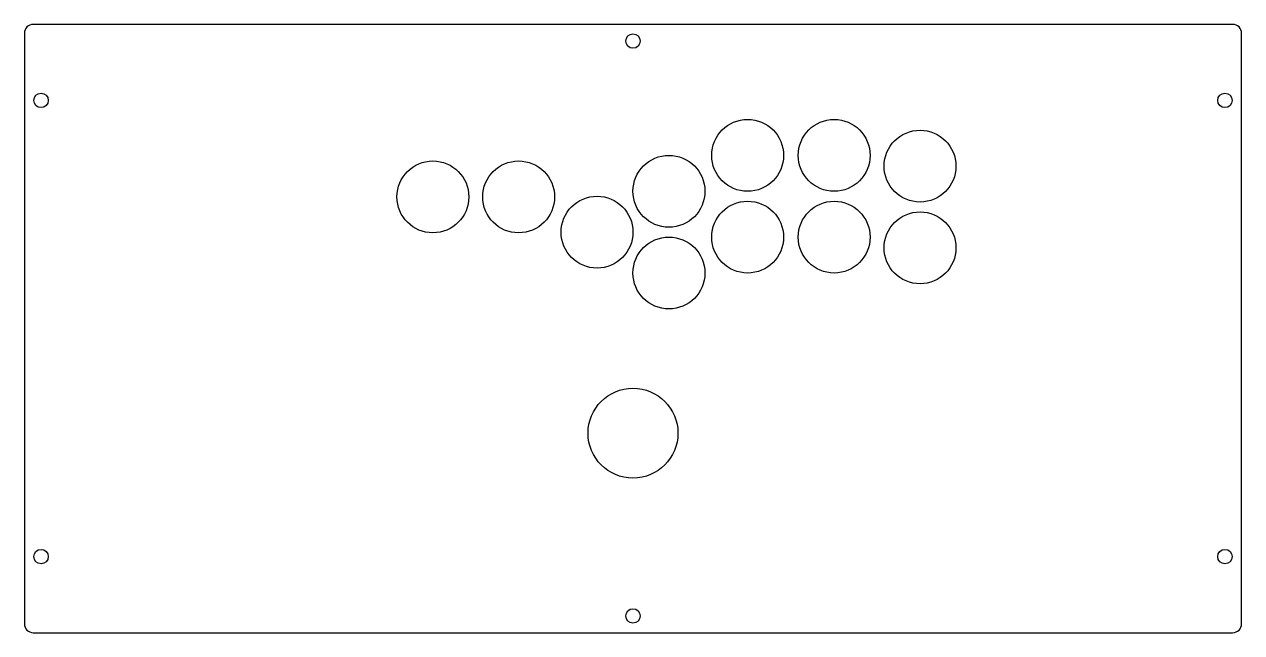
# Model space of a CAD drawing. Header units: millimetres. Extents: x 19 to 425, y 36 to 239.
import ezdxf

# ---------------------------------------------------------------- set-up
doc = ezdxf.new("R2010")
doc.units = ezdxf.units.MM
doc.layers.get('0').update_dxf_attribs({"linetype": 'CONTINUOUS'})

msp = doc.modelspace()

# ---------------------------------------------------------------- linework, layer by layer
msp.add_lwpolyline([(18.71, 39.04, 0.414214), (21.71, 36.04), (422.11, 36.04, 0.414214), (425.11, 39.04), (425.11, 236.24, 0.414214), (422.11, 239.24), (21.71, 239.24, 0.414214), (18.71, 236.24)], format="xyb", close=True)
for centre, radius in [((221.91, 233.66), 2.41), ((24.3, 213.84), 2.41), ((419.53, 213.84), 2.41), ((260.19, 195.47), 12), ((289.08, 195.47), 12), ((317.74, 191.88), 12), ((233.91, 183.48), 12), ((155.11, 181.6), 12), ((183.73, 181.6), 12), ((209.91, 169.83), 12), ((260.19, 168.17), 12), ((289.08, 168.17), 12), ((317.74, 164.58), 12), ((233.91, 156.18), 12), ((221.91, 102.68), 15), ((24.3, 61.44), 2.41), ((419.53, 61.44), 2.41), ((221.91, 41.63), 2.41)]:
    msp.add_circle(centre, radius)

doc.saveas('drawing.dxf')
